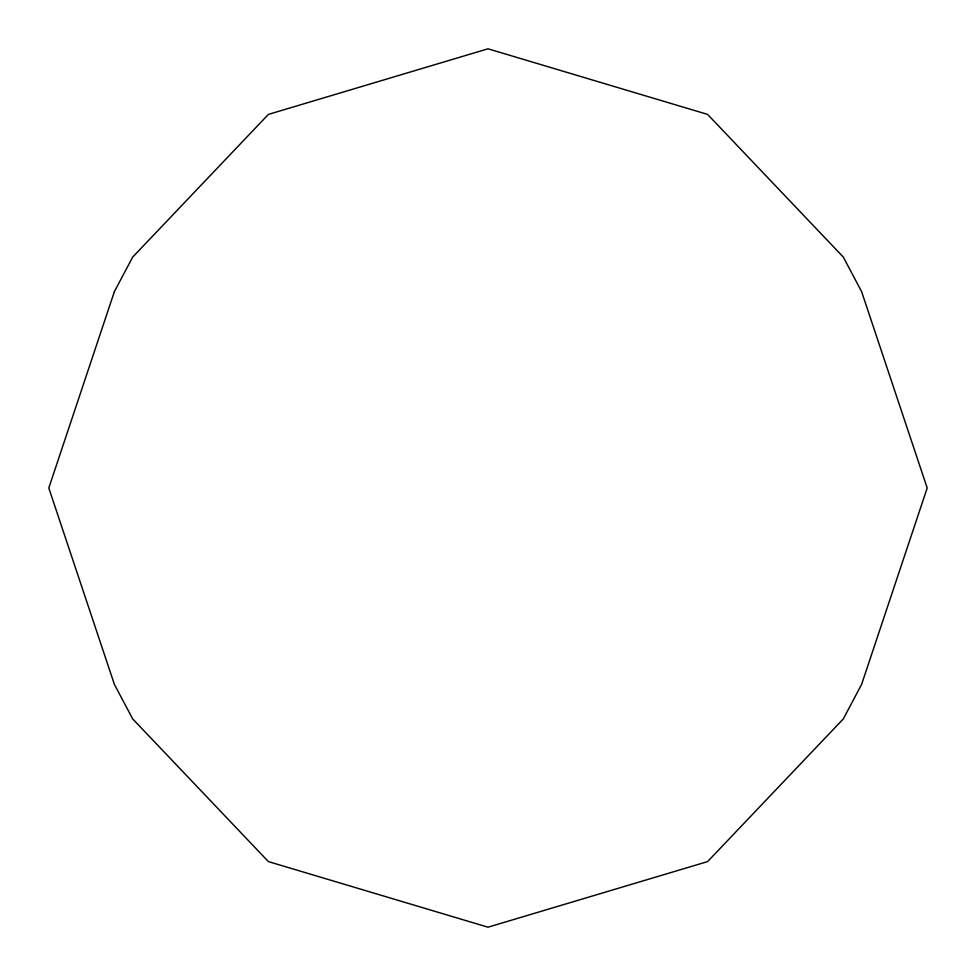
<?xml version="1.0" encoding="UTF-8"?>
<svg xmlns="http://www.w3.org/2000/svg" width="976" height="976" viewBox="0 0 976 976"><rect width="100%" height="100%" fill="white"/><g stroke="black" fill="none" stroke-linecap="round" stroke-linejoin="round"><path stroke-width="1.46" d="M114.399 291.58L48.8 488L114.399 684.42L132.675 718.897L268.4 861.601L488 927.2L707.6 861.601L843.325 718.897L861.601 684.42L927.2 488L861.601 291.58L843.325 257.103L707.6 114.399L488 48.8L268.4 114.399L132.675 257.103L114.399 291.58"/></g></svg>
